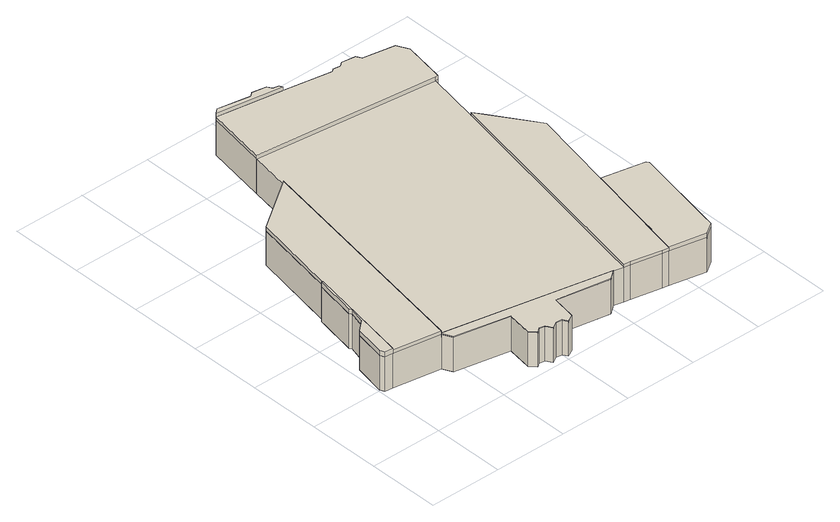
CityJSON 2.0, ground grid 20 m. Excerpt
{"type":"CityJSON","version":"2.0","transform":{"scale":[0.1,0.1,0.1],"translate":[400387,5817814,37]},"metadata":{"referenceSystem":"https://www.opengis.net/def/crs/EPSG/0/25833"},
"CityObjects":{
"building1":{"type":"Building","attributes":{"Gemeindeschluessel":"11000011","function":"31001_3263"},"address":[{"country":"Germany","locality":"Berlin","thoroughfareNumber":"125 (257)","thoroughfareName":"Am Tierpark"}],"children":["building1-1","building1-2","building1-3","building1-4","building1-5","building1-6","building1-7","building1-8"]},
"building1-1":{"type":"BuildingPart","attributes":{"BezugspunktDach":"2200","measuredHeight":9.78,"storeysAboveGround":2},"parents":["building1"],"geometry":[{"type":"MultiSurface","lod":"1","boundaries":[[[0,1,2,3,4,5,6,7,8,9,10,11]],[[12,13,14,15,16,17,18,19,20,21,22,23,24,25,26,27,28,29,30,31,32,33,34,35,36,37,38,39,40,41,42,43,44,45,46,47,48,49,50,51,52,53,54,55,56,57,58,3,59,2]],[[60,61,62,63,64,65,66,67,68,69,70,71]],[[72,67,73,74,75,76,77,78,79,80,81,82,83,84,85,86,87,88,89,90,91,92,93,94,95,96,97,98,99,100,101,102,103,104,105,106,107,108,109,110,111,112,113,114,115,116,117,118,119,68]],[[60,71,11,10]],[[61,60,10,9]],[[62,61,9,8]],[[63,62,8,7]],[[64,63,7,6]],[[65,64,6,5]],[[66,65,5,4]],[[67,66,4,3]],[[69,68,2,1]],[[70,69,1,0]],[[71,70,0,11]],[[73,67,3,58]],[[74,73,58,57]],[[75,74,57,56]],[[76,75,56,55]],[[77,76,55,54]],[[78,77,54,53]],[[79,78,53,52]],[[80,79,52,51]],[[81,80,51,50]],[[82,81,50,49]],[[83,82,49,48]],[[84,83,48,47]],[[85,84,47,46]],[[86,85,46,45]],[[87,86,45,44]],[[88,87,44,43]],[[89,88,43,42]],[[90,89,42,41]],[[91,90,41,40]],[[92,91,40,39]],[[93,92,39,38]],[[94,93,38,37]],[[95,94,37,36]],[[96,95,36,35]],[[97,96,35,34]],[[98,97,34,33]],[[99,98,33,32]],[[100,99,32,31]],[[101,100,31,30]],[[102,101,30,29]],[[103,102,29,28]],[[104,103,28,27]],[[105,104,27,26]],[[106,105,26,25]],[[107,106,25,24]],[[108,107,24,23]],[[109,108,23,22]],[[110,109,22,21]],[[111,110,21,20]],[[112,111,20,19]],[[113,112,19,18]],[[114,113,18,17]],[[115,114,17,16]],[[116,115,16,15]],[[117,116,15,14]],[[118,117,14,13]],[[119,118,13,12]],[[68,119,12,2]],[[67,72,59,72,67,3]]]}]},
"building1-2":{"type":"BuildingPart","attributes":{"BezugspunktDach":"2200","measuredHeight":11.21,"storeysAboveGround":2},"parents":["building1"],"geometry":[{"type":"MultiSurface","lod":"1","boundaries":[[[120,121,122,123,124,125,126,127,128]],[[60,61,62,63,64,65,69,70,71]],[[60,71,128,127]],[[61,60,127,126]],[[62,61,126,125]],[[63,62,125,124]],[[64,63,124,123]],[[65,64,123,122]],[[69,129,130,122,121]],[[70,69,121,120]],[[71,70,120,128]],[[65,130,129,69]]]}]},
"building1-3":{"type":"BuildingPart","attributes":{"BezugspunktDach":"2200","measuredHeight":11.78,"storeysAboveGround":2},"parents":["building1"],"geometry":[{"type":"MultiSurface","lod":"1","boundaries":[[[131,132,133,134,135,136,137,138,139]],[[75,76,77,78,79,80,81,82,74]],[[75,74,139,138]],[[76,75,138,137]],[[77,76,137,136]],[[78,77,136,135]],[[79,78,135,134]],[[80,79,134,133]],[[81,80,133,132]],[[82,81,132,131]],[[140,141,142,131,139]],[[74,143,82,142,141,140]]]}]},
"building1-4":{"type":"BuildingPart","attributes":{"BezugspunktDach":"2200","measuredHeight":10.87,"storeysAboveGround":2},"parents":["building1"],"geometry":[{"type":"Solid","lod":"1","boundaries":[[[[144,145,146,147,148,149,150,151,152,153,142,141,154]],[[74,82,83,84,85,86,87,88,89,90,91,92,73]],[[74,73,154,141]],[[83,82,142,153]],[[84,83,153,152]],[[85,84,152,151]],[[86,85,151,150]],[[87,86,150,149]],[[88,87,149,148]],[[89,88,148,147]],[[90,89,147,146]],[[91,90,146,145]],[[92,91,145,144]],[[73,92,144,154]],[[82,74,141,142]]]]}]},
"building1-5":{"type":"BuildingPart","attributes":{"BezugspunktDach":"2200","measuredHeight":10.96,"storeysAboveGround":2},"parents":["building1"],"geometry":[{"type":"MultiSurface","lod":"1","boundaries":[[[155,156,157,158,159,160,161,162,163]],[[93,94,95,96,97,102,103,104,105]],[[93,105,163,162]],[[94,93,162,161]],[[95,94,161,160]],[[96,95,160,159]],[[97,96,159,158]],[[103,102,157,156]],[[104,103,156,155]],[[105,104,155,163]],[[102,97,164,158,157]]]}]},
"building1-6":{"type":"BuildingPart","attributes":{"BezugspunktDach":"2200","measuredHeight":11,"storeysAboveGround":2},"parents":["building1"],"geometry":[{"type":"MultiSurface","lod":"1","boundaries":[[[165,166,167,168,169,170]],[[97,98,99,100,101,102]],[[97,158,157,102,170,169]],[[98,97,169,168]],[[99,98,168,167]],[[100,99,167,166]],[[101,100,166,165]],[[102,101,165,170]],[[102,157,158,97,171]]]}]},
"building1-7":{"type":"BuildingPart","attributes":{"BezugspunktDach":"2200","measuredHeight":10.82,"storeysAboveGround":2},"parents":["building1"],"geometry":[{"type":"MultiSurface","lod":"1","boundaries":[[[172,173,174,130,129]],[[65,66,67,68,69]],[[66,65,130,174]],[[67,66,174,173]],[[68,2,59,3,67,173,172]],[[69,68,172,129]],[[65,69,129,130]],[[72,59,2,68]],[[67,3,59,72,175]]]}]},
"building1-8":{"type":"BuildingPart","attributes":{"BezugspunktDach":"2200","measuredHeight":9.93,"storeysAboveGround":2},"parents":["building1"],"geometry":[{"type":"MultiSurface","lod":"1","boundaries":[[[176,177,178,179,180,181,182,183,184,185,186,187,188,189,190,191]],[[72,106,107,108,109,110,111,112,113,114,115,116,117,118,119,68]],[[72,59,2,191,190]],[[106,72,190,189]],[[107,106,189,188]],[[108,107,188,187]],[[109,108,187,186]],[[110,109,186,185]],[[111,110,185,184]],[[112,111,184,183]],[[113,112,183,182]],[[114,113,182,181]],[[115,114,181,180]],[[116,115,180,179]],[[117,116,179,178]],[[118,117,178,177]],[[119,118,177,176]],[[68,119,176,191]],[[68,2,59,72]]]}]}
},
"vertices":[
[10,192,105],[32,188,105],[162,168,105],[278,826,105],[131,725,105],[86,483,105],[81,483,105],[59,366,105],[63,361,105],[51,315,105],[22,290,105],[4,204,105],[175,141,105],[324,111,105],[313,42,105],[328,25,105],[340,34,105],[355,31,105],[366,14,105],[383,24,105],[400,22,105],[408,9,105],[427,19,105],[439,88,105],[586,62,105],[611,81,105],[638,75,105],[656,72,105],[738,55,105],[755,52,105],[854,32,105],[885,53,105],[937,317,105],[933,324,105],[817,348,105],[867,586,105],[850,611,105],[784,708,105],[768,732,105],[797,883,105],[804,883,105],[825,1000,105],[809,1032,105],[722,1048,105],[714,1062,105],[676,1068,105],[665,1059,105],[645,1062,105],[638,1056,105],[507,1079,105],[503,1089,105],[487,1092,105],[480,1105,105],[440,1112,105],[430,1103,105],[409,1107,105],[341,1120,105],[327,1108,105],[297,939,105],[163,170,105],[22,290,7],[51,315,7],[63,361,7],[59,366,7],[81,483,7],[86,483,7],[131,725,7],[278,826,7],[162,168,7],[32,188,7],[10,192,7],[4,204,7],[163,170,7],[297,939,7],[327,1108,7],[341,1120,7],[409,1107,7],[430,1103,7],[440,1112,7],[480,1105,7],[487,1092,7],[503,1089,7],[507,1079,7],[638,1056,7],[645,1062,7],[665,1059,7],[676,1068,7],[714,1062,7],[722,1048,7],[809,1032,7],[825,1000,7],[804,883,7],[797,883,7],[768,732,7],[784,708,7],[850,611,7],[867,586,7],[817,348,7],[933,324,7],[937,317,7],[885,53,7],[854,32,7],[755,52,7],[738,55,7],[656,72,7],[638,75,7],[611,81,7],[586,62,7],[439,88,7],[427,19,7],[408,9,7],[400,22,7],[383,24,7],[366,14,7],[355,31,7],[340,34,7],[328,25,7],[313,42,7],[324,111,7],[175,141,7],
[10,192,119],[32,188,119],[86,483,119],[81,483,119],[59,366,119],[63,361,119],[51,315,119],[22,290,119],[4,204,119],[32,188,115],[86,483,115],
[507,1079,125],[503,1089,125],[487,1092,125],[480,1105,125],[440,1112,125],[430,1103,125],[409,1107,125],[341,1120,125],[327,1108,125],[327,1108,43],[327,1108,116],[507,1079,116],[345,1105,7],
[797,883,116],[804,883,116],[825,1000,116],[809,1032,116],[722,1048,116],[714,1062,116],[676,1068,116],[665,1059,116],[645,1062,116],[638,1056,116],[297,939,116],
[656,72,114],[738,55,114],[755,52,114],[817,348,114],[867,586,114],[850,611,114],[784,708,114],[768,732,114],[638,75,114],[817,348,110],
[854,32,117],[885,53,117],[937,317,117],[933,324,117],[817,348,117],[755,52,117],[809,311,7],
[162,168,115],[278,826,115],[131,725,115],[170,211,7],
[175,141,107],[324,111,107],[313,42,107],[328,25,107],[340,34,107],[355,31,107],[366,14,107],[383,24,107],[400,22,107],[408,9,107],[427,19,107],[439,88,107],[586,62,107],[611,81,107],[163,170,107],[162,168,107]
]}
